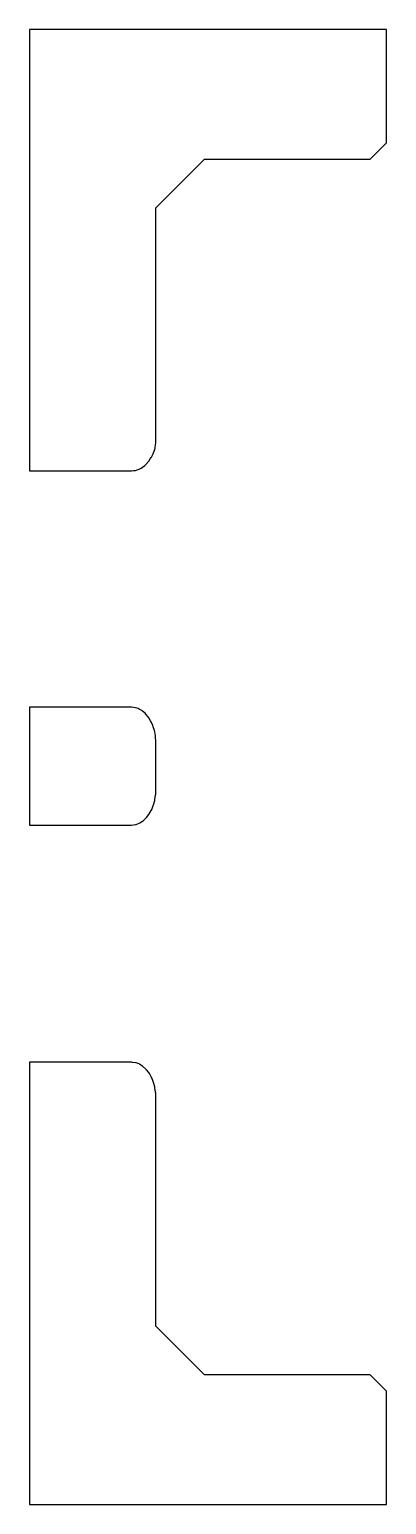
# Model space of a CAD drawing. Header units: metres. Extents: x 0 to 47.5, y 0 to 45.5.
# Drawn here: x 36.5 to 47.5, y 0 to 45.5 of the extents above.
import ezdxf

# ---------------------------------------------------------------- set-up
doc = ezdxf.new("R2010")
doc.units = ezdxf.units.M

msp = doc.modelspace()

# ---------------------------------------------------------------- linework, layer by layer
for p, q in [((47.5, 45.5), (36.5, 45.5)), ((36.5, 45.5), (36.5, 31.8858)), ((47.5, 42), (47.5, 45.5)), ((47, 41.5), (47.5, 42)), ((40.3959, 40), (41.8959, 41.5)), ((41.8959, 41.5), (47, 41.5)), ((40.3959, 32.8174), (40.3959, 40)), ((40.392, 32.7584), (40.3959, 32.8174)), ((40.2567, 32.3032), (40.3142, 32.4143)), ((40.3142, 32.4143), (40.3248, 32.4446)), ((40.3248, 32.4446), (40.3592, 32.543)), ((40.3592, 32.543), (40.3704, 32.5983)), ((40.3704, 32.5983), (40.3867, 32.6785)), ((40.3867, 32.6785), (40.392, 32.7584)), ((36.5, 31.8858), (39.6459, 31.8858)), ((39.6459, 31.8858), (39.7008, 31.8916)), ((39.7008, 31.8916), (39.7632, 31.8982)), ((39.7632, 31.8982), (39.8212, 31.9169)), ((39.8212, 31.9169), (39.8777, 31.9351)), ((39.8777, 31.9351), (39.9419, 31.9709)), ((39.9419, 31.9709), (39.9864, 31.9957)), ((39.9864, 31.9957), (40.0585, 32.055)), ((40.0585, 32.055), (40.0868, 32.0783)), ((40.0868, 32.0783), (40.1659, 32.1692)), ((40.1659, 32.1692), (40.1762, 32.1811)), ((40.1762, 32.1811), (40.2214, 32.2522)), ((40.2214, 32.2522), (40.2527, 32.2955)), ((40.2527, 32.2955), (40.2567, 32.3032)), ((39.6459, 24.5929), (36.5, 24.5929)), ((36.5, 24.5929), (36.5, 20.9587)), ((39.7632, 24.5793), (39.6459, 24.5929)), ((39.8481, 24.5495), (39.7632, 24.5793)), ((39.8777, 24.5391), (39.8481, 24.5495)), ((39.9581, 24.4904), (39.8777, 24.5391)), ((39.9864, 24.4732), (39.9581, 24.4904)), ((40.0603, 24.407), (39.9864, 24.4732)), ((40.0868, 24.3833), (40.0603, 24.407)), ((40.1523, 24.3013), (40.0868, 24.3833)), ((40.1762, 24.2714), (40.1523, 24.3013)), ((40.2319, 24.1761), (40.1762, 24.2714)), ((40.2527, 24.1405), (40.2319, 24.1761)), ((40.2971, 24.0344), (40.2527, 24.1405)), ((40.3142, 23.9937), (40.2971, 24.0344)), ((40.3465, 23.8796), (40.3142, 23.9937)), ((40.3592, 23.8346), (40.3465, 23.8796)), ((40.3787, 23.7155), (40.3592, 23.8346)), ((40.3867, 23.6671), (40.3787, 23.7155)), ((40.3932, 23.5461), (40.3867, 23.6671)), ((40.3959, 23.4955), (40.3932, 23.5461)), ((40.3959, 22.0561), (40.3959, 23.4955)), ((40.3639, 21.7458), (40.3867, 21.8844)), ((40.3867, 21.8844), (40.3882, 21.9119)), ((40.3882, 21.9119), (40.3959, 22.0561)), ((40.1918, 21.3068), (40.2527, 21.4111)), ((40.2527, 21.4111), (40.2646, 21.4396)), ((40.2646, 21.4396), (40.3142, 21.5579)), ((40.3142, 21.5579), (40.3224, 21.5871)), ((40.3224, 21.5871), (40.3592, 21.717)), ((40.3592, 21.717), (40.3639, 21.7458)), ((36.5, 20.9587), (39.6459, 20.9587)), ((39.6459, 20.9587), (39.7632, 20.9722)), ((39.7632, 20.9722), (39.7893, 20.9814)), ((39.7893, 20.9814), (39.8777, 21.0124)), ((39.8777, 21.0124), (39.9021, 21.0272)), ((39.9021, 21.0272), (39.9864, 21.0783)), ((39.9864, 21.0783), (40.0084, 21.098)), ((40.0084, 21.098), (40.0868, 21.1683)), ((40.0868, 21.1683), (40.1058, 21.192)), ((40.1058, 21.192), (40.1762, 21.2801)), ((40.1762, 21.2801), (40.1918, 21.3068)), ((39.6459, 13.6429), (36.5, 13.6429)), ((36.5, 13.6429), (36.5, 0)), ((39.6736, 13.6397), (39.6459, 13.6429)), ((39.7632, 13.6294), (39.6736, 13.6397)), ((39.7901, 13.6199), (39.7632, 13.6294)), ((39.8777, 13.5892), (39.7901, 13.6199)), ((39.9028, 13.5739), (39.8777, 13.5892)), ((39.9864, 13.5233), (39.9028, 13.5739)), ((40.0868, 13.4333), (39.9864, 13.5233)), ((40.1064, 13.4088), (40.0868, 13.4333)), ((40.1762, 13.3215), (40.1064, 13.4088)), ((40.1924, 13.2938), (40.1762, 13.3215)), ((40.2527, 13.1905), (40.1924, 13.2938)), ((40.2651, 13.161), (40.2527, 13.1905)), ((40.3142, 13.0437), (40.2651, 13.161)), ((40.3227, 13.0134), (40.3142, 13.0437)), ((40.3592, 12.8846), (40.3227, 13.0134)), ((40.3641, 12.8546), (40.3592, 12.8846)), ((40.3867, 12.7172), (40.3641, 12.8546)), ((40.3882, 12.6885), (40.3867, 12.7172)), ((40.3959, 12.5455), (40.3882, 12.6885)), ((40.3959, 5.5), (40.3959, 12.5455)), ((41.8959, 4), (40.3959, 5.5)), ((47, 4), (41.8959, 4)), ((47.5, 3.5), (47, 4)), ((47.5, 0), (47.5, 3.5)), ((36.5, 0), (47.5, 0))]:
    msp.add_line(p, q)

doc.saveas('drawing.dxf')
